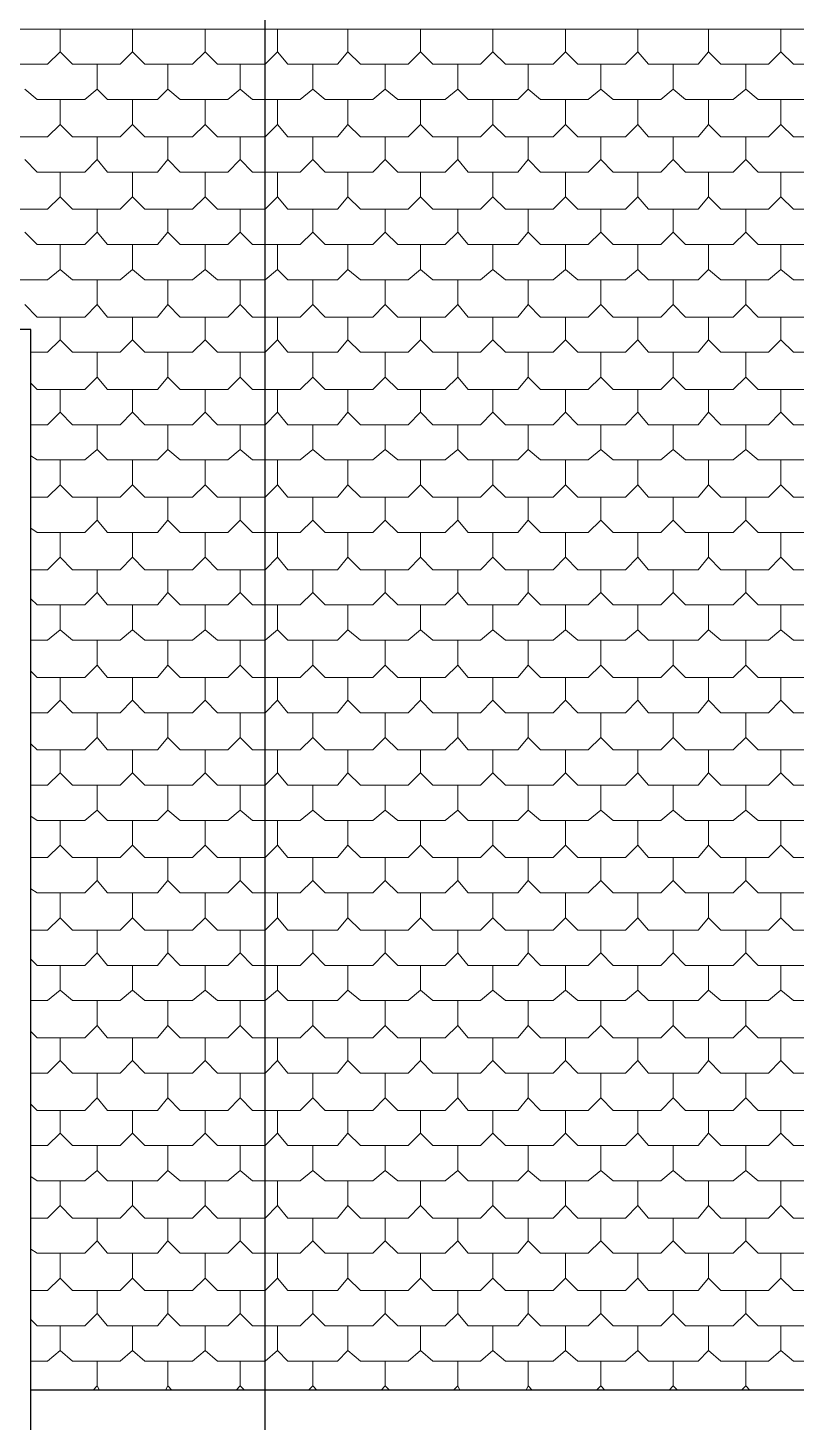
# Model space of a CAD drawing. Header units: millimetres. Extents: x -59 to 47, y 152 to 919.
# Drawn here: x -9.52 to -4.76, y 609.03 to 617.66 of the extents above; entities that cross this region are included whole.
import ezdxf

# ---------------------------------------------------------------- set-up
doc = ezdxf.new("R2010")
doc.units = ezdxf.units.MM
for name, color, linetype in [('PDF_014408$A$Stairs_Pen_No__4', 7, 'Continuous'), ('PDF_014408$BL-ROOF', 7, 'Continuous'), ('PDF_014408$WA-EXT', 7, 'Continuous')]:
    doc.layers.add(name, color=color, linetype=linetype)

msp = doc.modelspace()

# ---------------------------------------------------------------- linework, layer by layer
msp.add_line((-8.0468, 491.0439), (-8.0468, 705.0719))
at = {"layer": 'PDF_014408$A$Stairs_Pen_No__4', "lineweight": 25}
msp.add_lwpolyline([(-9.4968, 608.9694), (-9.4968, 609.2259)], dxfattribs=at)
at = {"layer": 'PDF_014408$BL-ROOF', "lineweight": 9}
msp.add_lwpolyline([(-49.6944, 617.6501), (-40.2316, 608.1873), (-32.5383, 608.1873), (-32.5383, 615.7909), (-9.4968, 615.7909), (-9.4968, 609.2259), (7.7619, 609.2259), (7.7619, 608.7771), (16.6349, 617.6501)], close=True, dxfattribs=at)
for points in [[(-9.766, 617.509), (-9.6891, 617.4321), (-9.3942, 617.4321), (-9.3172, 617.509), (-9.3172, 617.6501)], [(-9.3172, 617.509), (-9.2403, 617.4321), (-8.9454, 617.4321), (-8.8685, 617.509), (-8.8685, 617.6501)], [(-8.8685, 617.509), (-8.7915, 617.4321), (-8.4966, 617.4321), (-8.4197, 617.509), (-8.4197, 617.6501)], [(-8.4197, 617.509), (-8.3428, 617.4321), (-8.0478, 617.4321), (-7.9709, 617.509), (-7.9709, 617.6501)], [(-7.9709, 617.509), (-7.9068, 617.4321), (-7.5991, 617.4321), (-7.535, 617.509), (-7.535, 617.6501)], [(-7.535, 617.509), (-7.458, 617.4321), (-7.1631, 617.4321), (-7.0862, 617.509), (-7.0862, 617.6501)], [(-7.0862, 617.509), (-7.0092, 617.4321), (-6.7143, 617.4321), (-6.6374, 617.509), (-6.6374, 617.6501)], [(-6.6374, 617.509), (-6.5605, 617.4321), (-6.2656, 617.4321), (-6.1886, 617.509), (-6.1886, 617.6501)], [(-6.1886, 617.509), (-6.1117, 617.4321), (-5.8168, 617.4321), (-5.7398, 617.509), (-5.7398, 617.6501)], [(-5.7398, 617.509), (-5.6757, 617.4321), (-5.368, 617.4321), (-5.3039, 617.509), (-5.3039, 617.6501)], [(-5.3039, 617.509), (-5.227, 617.4321), (-4.932, 617.4321), (-4.8551, 617.509), (-4.8551, 617.6501)], [(-4.8551, 617.509), (-4.7782, 617.4321), (-4.4833, 617.4321), (-4.4063, 617.509), (-4.4063, 617.6501)], [(-9.5352, 617.2782), (-9.4583, 617.2141), (-9.1634, 617.2141), (-9.0864, 617.2782), (-9.0864, 617.4321)], [(-9.0864, 617.2782), (-9.0223, 617.2141), (-8.7146, 617.2141), (-8.6505, 617.2782), (-8.6505, 617.4321)], [(-8.6505, 617.2782), (-8.5736, 617.2141), (-8.2786, 617.2141), (-8.2017, 617.2782), (-8.2017, 617.4321)], [(-8.2017, 617.2782), (-8.1248, 617.2141), (-7.8299, 617.2141), (-7.7529, 617.2782), (-7.7529, 617.4321)], [(-7.7529, 617.2782), (-7.676, 617.2141), (-7.3811, 617.2141), (-7.3042, 617.2782), (-7.3042, 617.4321)], [(-7.3042, 617.2782), (-7.2272, 617.2141), (-6.9323, 617.2141), (-6.8554, 617.2782), (-6.8554, 617.4321)], [(-6.8554, 617.2782), (-6.7913, 617.2141), (-6.4835, 617.2141), (-6.4194, 617.2782), (-6.4194, 617.4321)], [(-6.4194, 617.2782), (-6.3425, 617.2141), (-6.0476, 617.2141), (-5.9706, 617.2782), (-5.9706, 617.4321)], [(-5.9706, 617.2782), (-5.8937, 617.2141), (-5.5988, 617.2141), (-5.5219, 617.2782), (-5.5219, 617.4321)], [(-5.5219, 617.2782), (-5.4449, 617.2141), (-5.15, 617.2141), (-5.0731, 617.2782), (-5.0731, 617.4321)], [(-5.0731, 617.2782), (-4.9962, 617.2141), (-4.7012, 617.2141), (-4.6243, 617.2782), (-4.6243, 617.4321)], [(-9.766, 617.0603), (-9.6891, 616.9833), (-9.3942, 616.9833), (-9.3172, 617.0603), (-9.3172, 617.2141)], [(-9.3172, 617.0603), (-9.2403, 616.9833), (-8.9454, 616.9833), (-8.8685, 617.0603), (-8.8685, 617.2141)], [(-8.8685, 617.0603), (-8.7915, 616.9833), (-8.4966, 616.9833), (-8.4197, 617.0603), (-8.4197, 617.2141)], [(-8.4197, 617.0603), (-8.3428, 616.9833), (-8.0478, 616.9833), (-7.9709, 617.0603), (-7.9709, 617.2141)], [(-7.9709, 617.0603), (-7.9068, 616.9833), (-7.5991, 616.9833), (-7.535, 617.0603), (-7.535, 617.2141)], [(-7.535, 617.0603), (-7.458, 616.9833), (-7.1631, 616.9833), (-7.0862, 617.0603), (-7.0862, 617.2141)], [(-7.0862, 617.0603), (-7.0092, 616.9833), (-6.7143, 616.9833), (-6.6374, 617.0603), (-6.6374, 617.2141)], [(-6.6374, 617.0603), (-6.5605, 616.9833), (-6.2656, 616.9833), (-6.1886, 617.0603), (-6.1886, 617.2141)], [(-6.1886, 617.0603), (-6.1117, 616.9833), (-5.8168, 616.9833), (-5.7398, 617.0603), (-5.7398, 617.2141)], [(-5.7398, 617.0603), (-5.6757, 616.9833), (-5.368, 616.9833), (-5.3039, 617.0603), (-5.3039, 617.2141)], [(-5.3039, 617.0603), (-5.227, 616.9833), (-4.932, 616.9833), (-4.8551, 617.0603), (-4.8551, 617.2141)], [(-4.8551, 617.0603), (-4.7782, 616.9833), (-4.4833, 616.9833), (-4.4063, 617.0603), (-4.4063, 617.2141)], [(-9.5352, 616.8423), (-9.4583, 616.7653), (-9.1634, 616.7653), (-9.0864, 616.8423), (-9.0864, 616.9833)], [(-9.0864, 616.8423), (-9.0223, 616.7653), (-8.7146, 616.7653), (-8.6505, 616.8423), (-8.6505, 616.9833)], [(-8.6505, 616.8423), (-8.5736, 616.7653), (-8.2786, 616.7653), (-8.2017, 616.8423), (-8.2017, 616.9833)], [(-8.2017, 616.8423), (-8.1248, 616.7653), (-7.8299, 616.7653), (-7.7529, 616.8423), (-7.7529, 616.9833)], [(-7.7529, 616.8423), (-7.676, 616.7653), (-7.3811, 616.7653), (-7.3042, 616.8423), (-7.3042, 616.9833)], [(-7.3042, 616.8423), (-7.2272, 616.7653), (-6.9323, 616.7653), (-6.8554, 616.8423), (-6.8554, 616.9833)], [(-6.8554, 616.8423), (-6.7913, 616.7653), (-6.4835, 616.7653), (-6.4194, 616.8423), (-6.4194, 616.9833)], [(-6.4194, 616.8423), (-6.3425, 616.7653), (-6.0476, 616.7653), (-5.9706, 616.8423), (-5.9706, 616.9833)], [(-5.9706, 616.8423), (-5.8937, 616.7653), (-5.5988, 616.7653), (-5.5219, 616.8423), (-5.5219, 616.9833)], [(-5.5219, 616.8423), (-5.4449, 616.7653), (-5.15, 616.7653), (-5.0731, 616.8423), (-5.0731, 616.9833)], [(-5.0731, 616.8423), (-4.9962, 616.7653), (-4.7012, 616.7653), (-4.6243, 616.8423), (-4.6243, 616.9833)], [(-9.766, 616.6115), (-9.6891, 616.5345), (-9.3942, 616.5345), (-9.3172, 616.6115), (-9.3172, 616.7653)], [(-9.3172, 616.6115), (-9.2403, 616.5345), (-8.9454, 616.5345), (-8.8685, 616.6115), (-8.8685, 616.7653)], [(-8.8685, 616.6115), (-8.7915, 616.5345), (-8.4966, 616.5345), (-8.4197, 616.6115), (-8.4197, 616.7653)], [(-8.4197, 616.6115), (-8.3428, 616.5345), (-8.0478, 616.5345), (-7.9709, 616.6115), (-7.9709, 616.7653)], [(-7.9709, 616.6115), (-7.9068, 616.5345), (-7.5991, 616.5345), (-7.535, 616.6115), (-7.535, 616.7653)], [(-7.535, 616.6115), (-7.458, 616.5345), (-7.1631, 616.5345), (-7.0862, 616.6115), (-7.0862, 616.7653)], [(-7.0862, 616.6115), (-7.0092, 616.5345), (-6.7143, 616.5345), (-6.6374, 616.6115), (-6.6374, 616.7653)], [(-6.6374, 616.6115), (-6.5605, 616.5345), (-6.2656, 616.5345), (-6.1886, 616.6115), (-6.1886, 616.7653)], [(-6.1886, 616.6115), (-6.1117, 616.5345), (-5.8168, 616.5345), (-5.7398, 616.6115), (-5.7398, 616.7653)], [(-5.7398, 616.6115), (-5.6757, 616.5345), (-5.368, 616.5345), (-5.3039, 616.6115), (-5.3039, 616.7653)], [(-5.3039, 616.6115), (-5.227, 616.5345), (-4.932, 616.5345), (-4.8551, 616.6115), (-4.8551, 616.7653)], [(-4.8551, 616.6115), (-4.7782, 616.5345), (-4.4833, 616.5345), (-4.4063, 616.6115), (-4.4063, 616.7653)], [(-9.5352, 616.3935), (-9.4583, 616.3166), (-9.1634, 616.3166), (-9.0864, 616.3935), (-9.0864, 616.5345)], [(-9.0864, 616.3935), (-9.0223, 616.3166), (-8.7146, 616.3166), (-8.6505, 616.3935), (-8.6505, 616.5345)], [(-8.6505, 616.3935), (-8.5736, 616.3166), (-8.2786, 616.3166), (-8.2017, 616.3935), (-8.2017, 616.5345)], [(-8.2017, 616.3935), (-8.1248, 616.3166), (-7.8299, 616.3166), (-7.7529, 616.3935), (-7.7529, 616.5345)], [(-7.7529, 616.3935), (-7.676, 616.3166), (-7.3811, 616.3166), (-7.3042, 616.3935), (-7.3042, 616.5345)], [(-7.3042, 616.3935), (-7.2272, 616.3166), (-6.9323, 616.3166), (-6.8554, 616.3935), (-6.8554, 616.5345)], [(-6.8554, 616.3935), (-6.7913, 616.3166), (-6.4835, 616.3166), (-6.4194, 616.3935), (-6.4194, 616.5345)], [(-6.4194, 616.3935), (-6.3425, 616.3166), (-6.0476, 616.3166), (-5.9706, 616.3935), (-5.9706, 616.5345)], [(-5.9706, 616.3935), (-5.8937, 616.3166), (-5.5988, 616.3166), (-5.5219, 616.3935), (-5.5219, 616.5345)], [(-5.5219, 616.3935), (-5.4449, 616.3166), (-5.15, 616.3166), (-5.0731, 616.3935), (-5.0731, 616.5345)], [(-5.0731, 616.3935), (-4.9962, 616.3166), (-4.7012, 616.3166), (-4.6243, 616.3935), (-4.6243, 616.5345)], [(-9.766, 616.1627), (-9.6891, 616.0986), (-9.3942, 616.0986), (-9.3172, 616.1627), (-9.3172, 616.3166)], [(-9.3172, 616.1627), (-9.2403, 616.0986), (-8.9454, 616.0986), (-8.8685, 616.1627), (-8.8685, 616.3166)], [(-8.8685, 616.1627), (-8.7915, 616.0986), (-8.4966, 616.0986), (-8.4197, 616.1627), (-8.4197, 616.3166)], [(-8.4197, 616.1627), (-8.3428, 616.0986), (-8.0478, 616.0986), (-7.9709, 616.1627), (-7.9709, 616.3166)], [(-7.9709, 616.1627), (-7.9068, 616.0986), (-7.5991, 616.0986), (-7.535, 616.1627), (-7.535, 616.3166)], [(-7.535, 616.1627), (-7.458, 616.0986), (-7.1631, 616.0986), (-7.0862, 616.1627), (-7.0862, 616.3166)], [(-7.0862, 616.1627), (-7.0092, 616.0986), (-6.7143, 616.0986), (-6.6374, 616.1627), (-6.6374, 616.3166)], [(-6.6374, 616.1627), (-6.5605, 616.0986), (-6.2656, 616.0986), (-6.1886, 616.1627), (-6.1886, 616.3166)], [(-6.1886, 616.1627), (-6.1117, 616.0986), (-5.8168, 616.0986), (-5.7398, 616.1627), (-5.7398, 616.3166)], [(-5.7398, 616.1627), (-5.6757, 616.0986), (-5.368, 616.0986), (-5.3039, 616.1627), (-5.3039, 616.3166)], [(-5.3039, 616.1627), (-5.227, 616.0986), (-4.932, 616.0986), (-4.8551, 616.1627), (-4.8551, 616.3166)], [(-4.8551, 616.1627), (-4.7782, 616.0986), (-4.4833, 616.0986), (-4.4063, 616.1627), (-4.4063, 616.3166)], [(-9.5352, 615.9447), (-9.4583, 615.8678), (-9.1634, 615.8678), (-9.0864, 615.9447), (-9.0864, 616.0986)], [(-9.0864, 615.9447), (-9.0223, 615.8678), (-8.7146, 615.8678), (-8.6505, 615.9447), (-8.6505, 616.0986)], [(-8.6505, 615.9447), (-8.5736, 615.8678), (-8.2786, 615.8678), (-8.2017, 615.9447), (-8.2017, 616.0986)], [(-8.2017, 615.9447), (-8.1248, 615.8678), (-7.8299, 615.8678), (-7.7529, 615.9447), (-7.7529, 616.0986)], [(-7.7529, 615.9447), (-7.676, 615.8678), (-7.3811, 615.8678), (-7.3042, 615.9447), (-7.3042, 616.0986)], [(-7.3042, 615.9447), (-7.2272, 615.8678), (-6.9323, 615.8678), (-6.8554, 615.9447), (-6.8554, 616.0986)], [(-6.8554, 615.9447), (-6.7913, 615.8678), (-6.4835, 615.8678), (-6.4194, 615.9447), (-6.4194, 616.0986)], [(-6.4194, 615.9447), (-6.3425, 615.8678), (-6.0476, 615.8678), (-5.9706, 615.9447), (-5.9706, 616.0986)], [(-5.9706, 615.9447), (-5.8937, 615.8678), (-5.5988, 615.8678), (-5.5219, 615.9447), (-5.5219, 616.0986)], [(-5.5219, 615.9447), (-5.4449, 615.8678), (-5.15, 615.8678), (-5.0731, 615.9447), (-5.0731, 616.0986)], [(-5.0731, 615.9447), (-4.9962, 615.8678), (-4.7012, 615.8678), (-4.6243, 615.9447), (-4.6243, 616.0986)], [(-9.4968, 615.6498), (-9.3942, 615.6498), (-9.3172, 615.7267), (-9.3172, 615.8678)], [(-9.3172, 615.7267), (-9.2403, 615.6498), (-8.9454, 615.6498), (-8.8685, 615.7267), (-8.8685, 615.8678)], [(-8.8685, 615.7267), (-8.7915, 615.6498), (-8.4966, 615.6498), (-8.4197, 615.7267), (-8.4197, 615.8678)], [(-8.4197, 615.7267), (-8.3428, 615.6498), (-8.0478, 615.6498), (-7.9709, 615.7267), (-7.9709, 615.8678)], [(-7.9709, 615.7267), (-7.9068, 615.6498), (-7.5991, 615.6498), (-7.535, 615.7267), (-7.535, 615.8678)], [(-7.535, 615.7267), (-7.458, 615.6498), (-7.1631, 615.6498), (-7.0862, 615.7267), (-7.0862, 615.8678)], [(-7.0862, 615.7267), (-7.0092, 615.6498), (-6.7143, 615.6498), (-6.6374, 615.7267), (-6.6374, 615.8678)], [(-6.6374, 615.7267), (-6.5605, 615.6498), (-6.2656, 615.6498), (-6.1886, 615.7267), (-6.1886, 615.8678)], [(-6.1886, 615.7267), (-6.1117, 615.6498), (-5.8168, 615.6498), (-5.7398, 615.7267), (-5.7398, 615.8678)], [(-5.7398, 615.7267), (-5.6757, 615.6498), (-5.368, 615.6498), (-5.3039, 615.7267), (-5.3039, 615.8678)], [(-5.3039, 615.7267), (-5.227, 615.6498), (-4.932, 615.6498), (-4.8551, 615.7267), (-4.8551, 615.8678)], [(-4.8551, 615.7267), (-4.7782, 615.6498), (-4.4833, 615.6498), (-4.4063, 615.7267), (-4.4063, 615.8678)], [(-9.4968, 615.4575), (-9.4583, 615.419), (-9.1634, 615.419), (-9.0864, 615.4959), (-9.0864, 615.6498)], [(-9.0864, 615.4959), (-9.0223, 615.419), (-8.7146, 615.419), (-8.6505, 615.4959), (-8.6505, 615.6498)], [(-8.6505, 615.4959), (-8.5736, 615.419), (-8.2786, 615.419), (-8.2017, 615.4959), (-8.2017, 615.6498)], [(-8.2017, 615.4959), (-8.1248, 615.419), (-7.8299, 615.419), (-7.7529, 615.4959), (-7.7529, 615.6498)], [(-7.7529, 615.4959), (-7.676, 615.419), (-7.3811, 615.419), (-7.3042, 615.4959), (-7.3042, 615.6498)], [(-7.3042, 615.4959), (-7.2272, 615.419), (-6.9323, 615.419), (-6.8554, 615.4959), (-6.8554, 615.6498)], [(-6.8554, 615.4959), (-6.7913, 615.419), (-6.4835, 615.419), (-6.4194, 615.4959), (-6.4194, 615.6498)], [(-6.4194, 615.4959), (-6.3425, 615.419), (-6.0476, 615.419), (-5.9706, 615.4959), (-5.9706, 615.6498)], [(-5.9706, 615.4959), (-5.8937, 615.419), (-5.5988, 615.419), (-5.5219, 615.4959), (-5.5219, 615.6498)], [(-5.5219, 615.4959), (-5.4449, 615.419), (-5.15, 615.419), (-5.0731, 615.4959), (-5.0731, 615.6498)], [(-5.0731, 615.4959), (-4.9962, 615.419), (-4.7012, 615.419), (-4.6243, 615.4959), (-4.6243, 615.6498)], [(-9.4968, 615.201), (-9.3942, 615.201), (-9.3172, 615.278), (-9.3172, 615.419)], [(-9.3172, 615.278), (-9.2403, 615.201), (-8.9454, 615.201), (-8.8685, 615.278), (-8.8685, 615.419)], [(-8.8685, 615.278), (-8.7915, 615.201), (-8.4966, 615.201), (-8.4197, 615.278), (-8.4197, 615.419)], [(-8.4197, 615.278), (-8.3428, 615.201), (-8.0478, 615.201), (-7.9709, 615.278), (-7.9709, 615.419)], [(-7.9709, 615.278), (-7.9068, 615.201), (-7.5991, 615.201), (-7.535, 615.278), (-7.535, 615.419)], [(-7.535, 615.278), (-7.458, 615.201), (-7.1631, 615.201), (-7.0862, 615.278), (-7.0862, 615.419)], [(-7.0862, 615.278), (-7.0092, 615.201), (-6.7143, 615.201), (-6.6374, 615.278), (-6.6374, 615.419)], [(-6.6374, 615.278), (-6.5605, 615.201), (-6.2656, 615.201), (-6.1886, 615.278), (-6.1886, 615.419)], [(-6.1886, 615.278), (-6.1117, 615.201), (-5.8168, 615.201), (-5.7398, 615.278), (-5.7398, 615.419)], [(-5.7398, 615.278), (-5.6757, 615.201), (-5.368, 615.201), (-5.3039, 615.278), (-5.3039, 615.419)], [(-5.3039, 615.278), (-5.227, 615.201), (-4.932, 615.201), (-4.8551, 615.278), (-4.8551, 615.419)], [(-4.8551, 615.278), (-4.7782, 615.201), (-4.4833, 615.201), (-4.4063, 615.278), (-4.4063, 615.419)], [(-9.4968, 615.0087), (-9.4583, 614.9831), (-9.1634, 614.9831), (-9.0864, 615.0472), (-9.0864, 615.201)], [(-9.0864, 615.0472), (-9.0223, 614.9831), (-8.7146, 614.9831), (-8.6505, 615.0472), (-8.6505, 615.201)], [(-8.6505, 615.0472), (-8.5736, 614.9831), (-8.2786, 614.9831), (-8.2017, 615.0472), (-8.2017, 615.201)], [(-8.2017, 615.0472), (-8.1248, 614.9831), (-7.8299, 614.9831), (-7.7529, 615.0472), (-7.7529, 615.201)], [(-7.7529, 615.0472), (-7.676, 614.9831), (-7.3811, 614.9831), (-7.3042, 615.0472), (-7.3042, 615.201)], [(-7.3042, 615.0472), (-7.2272, 614.9831), (-6.9323, 614.9831), (-6.8554, 615.0472), (-6.8554, 615.201)], [(-6.8554, 615.0472), (-6.7913, 614.9831), (-6.4835, 614.9831), (-6.4194, 615.0472), (-6.4194, 615.201)], [(-6.4194, 615.0472), (-6.3425, 614.9831), (-6.0476, 614.9831), (-5.9706, 615.0472), (-5.9706, 615.201)], [(-5.9706, 615.0472), (-5.8937, 614.9831), (-5.5988, 614.9831), (-5.5219, 615.0472), (-5.5219, 615.201)], [(-5.5219, 615.0472), (-5.4449, 614.9831), (-5.15, 614.9831), (-5.0731, 615.0472), (-5.0731, 615.201)], [(-5.0731, 615.0472), (-4.9962, 614.9831), (-4.7012, 614.9831), (-4.6243, 615.0472), (-4.6243, 615.201)], [(-9.4968, 614.7523), (-9.3942, 614.7523), (-9.3172, 614.8292), (-9.3172, 614.9831)], [(-9.3172, 614.8292), (-9.2403, 614.7523), (-8.9454, 614.7523), (-8.8685, 614.8292), (-8.8685, 614.9831)], [(-8.8685, 614.8292), (-8.7915, 614.7523), (-8.4966, 614.7523), (-8.4197, 614.8292), (-8.4197, 614.9831)], [(-8.4197, 614.8292), (-8.3428, 614.7523), (-8.0478, 614.7523), (-7.9709, 614.8292), (-7.9709, 614.9831)], [(-7.9709, 614.8292), (-7.9068, 614.7523), (-7.5991, 614.7523), (-7.535, 614.8292), (-7.535, 614.9831)], [(-7.535, 614.8292), (-7.458, 614.7523), (-7.1631, 614.7523), (-7.0862, 614.8292), (-7.0862, 614.9831)], [(-7.0862, 614.8292), (-7.0092, 614.7523), (-6.7143, 614.7523), (-6.6374, 614.8292), (-6.6374, 614.9831)], [(-6.6374, 614.8292), (-6.5605, 614.7523), (-6.2656, 614.7523), (-6.1886, 614.8292), (-6.1886, 614.9831)], [(-6.1886, 614.8292), (-6.1117, 614.7523), (-5.8168, 614.7523), (-5.7398, 614.8292), (-5.7398, 614.9831)], [(-5.7398, 614.8292), (-5.6757, 614.7523), (-5.368, 614.7523), (-5.3039, 614.8292), (-5.3039, 614.9831)], [(-5.3039, 614.8292), (-5.227, 614.7523), (-4.932, 614.7523), (-4.8551, 614.8292), (-4.8551, 614.9831)], [(-4.8551, 614.8292), (-4.7782, 614.7523), (-4.4833, 614.7523), (-4.4063, 614.8292), (-4.4063, 614.9831)], [(-9.4968, 614.5599), (-9.4583, 614.5343), (-9.1634, 614.5343), (-9.0864, 614.6112), (-9.0864, 614.7523)], [(-9.0864, 614.6112), (-9.0223, 614.5343), (-8.7146, 614.5343), (-8.6505, 614.6112), (-8.6505, 614.7523)], [(-8.6505, 614.6112), (-8.5736, 614.5343), (-8.2786, 614.5343), (-8.2017, 614.6112), (-8.2017, 614.7523)], [(-8.2017, 614.6112), (-8.1248, 614.5343), (-7.8299, 614.5343), (-7.7529, 614.6112), (-7.7529, 614.7523)], [(-7.7529, 614.6112), (-7.676, 614.5343), (-7.3811, 614.5343), (-7.3042, 614.6112), (-7.3042, 614.7523)], [(-7.3042, 614.6112), (-7.2272, 614.5343), (-6.9323, 614.5343), (-6.8554, 614.6112), (-6.8554, 614.7523)], [(-6.8554, 614.6112), (-6.7913, 614.5343), (-6.4835, 614.5343), (-6.4194, 614.6112), (-6.4194, 614.7523)], [(-6.4194, 614.6112), (-6.3425, 614.5343), (-6.0476, 614.5343), (-5.9706, 614.6112), (-5.9706, 614.7523)], [(-5.9706, 614.6112), (-5.8937, 614.5343), (-5.5988, 614.5343), (-5.5219, 614.6112), (-5.5219, 614.7523)], [(-5.5219, 614.6112), (-5.4449, 614.5343), (-5.15, 614.5343), (-5.0731, 614.6112), (-5.0731, 614.7523)], [(-5.0731, 614.6112), (-4.9962, 614.5343), (-4.7012, 614.5343), (-4.6243, 614.6112), (-4.6243, 614.7523)], [(-9.4968, 614.3035), (-9.3942, 614.3035), (-9.3172, 614.3804), (-9.3172, 614.5343)], [(-9.3172, 614.3804), (-9.2403, 614.3035), (-8.9454, 614.3035), (-8.8685, 614.3804), (-8.8685, 614.5343)], [(-8.8685, 614.3804), (-8.7915, 614.3035), (-8.4966, 614.3035), (-8.4197, 614.3804), (-8.4197, 614.5343)], [(-8.4197, 614.3804), (-8.3428, 614.3035), (-8.0478, 614.3035), (-7.9709, 614.3804), (-7.9709, 614.5343)], [(-7.9709, 614.3804), (-7.9068, 614.3035), (-7.5991, 614.3035), (-7.535, 614.3804), (-7.535, 614.5343)], [(-7.535, 614.3804), (-7.458, 614.3035), (-7.1631, 614.3035), (-7.0862, 614.3804), (-7.0862, 614.5343)], [(-7.0862, 614.3804), (-7.0092, 614.3035), (-6.7143, 614.3035), (-6.6374, 614.3804), (-6.6374, 614.5343)], [(-6.6374, 614.3804), (-6.5605, 614.3035), (-6.2656, 614.3035), (-6.1886, 614.3804), (-6.1886, 614.5343)], [(-6.1886, 614.3804), (-6.1117, 614.3035), (-5.8168, 614.3035), (-5.7398, 614.3804), (-5.7398, 614.5343)], [(-5.7398, 614.3804), (-5.6757, 614.3035), (-5.368, 614.3035), (-5.3039, 614.3804), (-5.3039, 614.5343)], [(-5.3039, 614.3804), (-5.227, 614.3035), (-4.932, 614.3035), (-4.8551, 614.3804), (-4.8551, 614.5343)], [(-4.8551, 614.3804), (-4.7782, 614.3035), (-4.4833, 614.3035), (-4.4063, 614.3804), (-4.4063, 614.5343)], [(-9.4968, 614.124), (-9.4583, 614.0855), (-9.1634, 614.0855), (-9.0864, 614.1624), (-9.0864, 614.3035)], [(-9.0864, 614.1624), (-9.0223, 614.0855), (-8.7146, 614.0855), (-8.6505, 614.1624), (-8.6505, 614.3035)], [(-8.6505, 614.1624), (-8.5736, 614.0855), (-8.2786, 614.0855), (-8.2017, 614.1624), (-8.2017, 614.3035)], [(-8.2017, 614.1624), (-8.1248, 614.0855), (-7.8299, 614.0855), (-7.7529, 614.1624), (-7.7529, 614.3035)], [(-7.7529, 614.1624), (-7.676, 614.0855), (-7.3811, 614.0855), (-7.3042, 614.1624), (-7.3042, 614.3035)], [(-7.3042, 614.1624), (-7.2272, 614.0855), (-6.9323, 614.0855), (-6.8554, 614.1624), (-6.8554, 614.3035)], [(-6.8554, 614.1624), (-6.7913, 614.0855), (-6.4835, 614.0855), (-6.4194, 614.1624), (-6.4194, 614.3035)], [(-6.4194, 614.1624), (-6.3425, 614.0855), (-6.0476, 614.0855), (-5.9706, 614.1624), (-5.9706, 614.3035)], [(-5.9706, 614.1624), (-5.8937, 614.0855), (-5.5988, 614.0855), (-5.5219, 614.1624), (-5.5219, 614.3035)], [(-5.5219, 614.1624), (-5.4449, 614.0855), (-5.15, 614.0855), (-5.0731, 614.1624), (-5.0731, 614.3035)], [(-5.0731, 614.1624), (-4.9962, 614.0855), (-4.7012, 614.0855), (-4.6243, 614.1624), (-4.6243, 614.3035)], [(-9.4968, 613.8675), (-9.3942, 613.8675), (-9.3172, 613.9316), (-9.3172, 614.0855)], [(-9.3172, 613.9316), (-9.2403, 613.8675), (-8.9454, 613.8675), (-8.8685, 613.9316), (-8.8685, 614.0855)], [(-8.8685, 613.9316), (-8.7915, 613.8675), (-8.4966, 613.8675), (-8.4197, 613.9316), (-8.4197, 614.0855)], [(-8.4197, 613.9316), (-8.3428, 613.8675), (-8.0478, 613.8675), (-7.9709, 613.9316), (-7.9709, 614.0855)], [(-7.9709, 613.9316), (-7.9068, 613.8675), (-7.5991, 613.8675), (-7.535, 613.9316), (-7.535, 614.0855)], [(-7.535, 613.9316), (-7.458, 613.8675), (-7.1631, 613.8675), (-7.0862, 613.9316), (-7.0862, 614.0855)], [(-7.0862, 613.9316), (-7.0092, 613.8675), (-6.7143, 613.8675), (-6.6374, 613.9316), (-6.6374, 614.0855)], [(-6.6374, 613.9316), (-6.5605, 613.8675), (-6.2656, 613.8675), (-6.1886, 613.9316), (-6.1886, 614.0855)], [(-6.1886, 613.9316), (-6.1117, 613.8675), (-5.8168, 613.8675), (-5.7398, 613.9316), (-5.7398, 614.0855)], [(-5.7398, 613.9316), (-5.6757, 613.8675), (-5.368, 613.8675), (-5.3039, 613.9316), (-5.3039, 614.0855)], [(-5.3039, 613.9316), (-5.227, 613.8675), (-4.932, 613.8675), (-4.8551, 613.9316), (-4.8551, 614.0855)], [(-4.8551, 613.9316), (-4.7782, 613.8675), (-4.4833, 613.8675), (-4.4063, 613.9316), (-4.4063, 614.0855)], [(-9.4968, 613.6752), (-9.4583, 613.6367), (-9.1634, 613.6367), (-9.0864, 613.7137), (-9.0864, 613.8675)], [(-9.0864, 613.7137), (-9.0223, 613.6367), (-8.7146, 613.6367), (-8.6505, 613.7137), (-8.6505, 613.8675)], [(-8.6505, 613.7137), (-8.5736, 613.6367), (-8.2786, 613.6367), (-8.2017, 613.7137), (-8.2017, 613.8675)], [(-8.2017, 613.7137), (-8.1248, 613.6367), (-7.8299, 613.6367), (-7.7529, 613.7137), (-7.7529, 613.8675)], [(-7.7529, 613.7137), (-7.676, 613.6367), (-7.3811, 613.6367), (-7.3042, 613.7137), (-7.3042, 613.8675)], [(-7.3042, 613.7137), (-7.2272, 613.6367), (-6.9323, 613.6367), (-6.8554, 613.7137), (-6.8554, 613.8675)], [(-6.8554, 613.7137), (-6.7913, 613.6367), (-6.4835, 613.6367), (-6.4194, 613.7137), (-6.4194, 613.8675)], [(-6.4194, 613.7137), (-6.3425, 613.6367), (-6.0476, 613.6367), (-5.9706, 613.7137), (-5.9706, 613.8675)], [(-5.9706, 613.7137), (-5.8937, 613.6367), (-5.5988, 613.6367), (-5.5219, 613.7137), (-5.5219, 613.8675)], [(-5.5219, 613.7137), (-5.4449, 613.6367), (-5.15, 613.6367), (-5.0731, 613.7137), (-5.0731, 613.8675)], [(-5.0731, 613.7137), (-4.9962, 613.6367), (-4.7012, 613.6367), (-4.6243, 613.7137), (-4.6243, 613.8675)], [(-9.4968, 613.4187), (-9.3942, 613.4187), (-9.3172, 613.4957), (-9.3172, 613.6367)], [(-9.3172, 613.4957), (-9.2403, 613.4187), (-8.9454, 613.4187), (-8.8685, 613.4957), (-8.8685, 613.6367)], [(-8.8685, 613.4957), (-8.7915, 613.4187), (-8.4966, 613.4187), (-8.4197, 613.4957), (-8.4197, 613.6367)], [(-8.4197, 613.4957), (-8.3428, 613.4187), (-8.0478, 613.4187), (-7.9709, 613.4957), (-7.9709, 613.6367)], [(-7.9709, 613.4957), (-7.9068, 613.4187), (-7.5991, 613.4187), (-7.535, 613.4957), (-7.535, 613.6367)], [(-7.535, 613.4957), (-7.458, 613.4187), (-7.1631, 613.4187), (-7.0862, 613.4957), (-7.0862, 613.6367)], [(-7.0862, 613.4957), (-7.0092, 613.4187), (-6.7143, 613.4187), (-6.6374, 613.4957), (-6.6374, 613.6367)], [(-6.6374, 613.4957), (-6.5605, 613.4187), (-6.2656, 613.4187), (-6.1886, 613.4957), (-6.1886, 613.6367)], [(-6.1886, 613.4957), (-6.1117, 613.4187), (-5.8168, 613.4187), (-5.7398, 613.4957), (-5.7398, 613.6367)], [(-5.7398, 613.4957), (-5.6757, 613.4187), (-5.368, 613.4187), (-5.3039, 613.4957), (-5.3039, 613.6367)], [(-5.3039, 613.4957), (-5.227, 613.4187), (-4.932, 613.4187), (-4.8551, 613.4957), (-4.8551, 613.6367)], [(-4.8551, 613.4957), (-4.7782, 613.4187), (-4.4833, 613.4187), (-4.4063, 613.4957), (-4.4063, 613.6367)], [(-9.4968, 613.2264), (-9.4583, 613.1879), (-9.1634, 613.1879), (-9.0864, 613.2649), (-9.0864, 613.4187)], [(-9.0864, 613.2649), (-9.0223, 613.1879), (-8.7146, 613.1879), (-8.6505, 613.2649), (-8.6505, 613.4187)], [(-8.6505, 613.2649), (-8.5736, 613.1879), (-8.2786, 613.1879), (-8.2017, 613.2649), (-8.2017, 613.4187)], [(-8.2017, 613.2649), (-8.1248, 613.1879), (-7.8299, 613.1879), (-7.7529, 613.2649), (-7.7529, 613.4187)], [(-7.7529, 613.2649), (-7.676, 613.1879), (-7.3811, 613.1879), (-7.3042, 613.2649), (-7.3042, 613.4187)], [(-7.3042, 613.2649), (-7.2272, 613.1879), (-6.9323, 613.1879), (-6.8554, 613.2649), (-6.8554, 613.4187)], [(-6.8554, 613.2649), (-6.7913, 613.1879), (-6.4835, 613.1879), (-6.4194, 613.2649), (-6.4194, 613.4187)], [(-6.4194, 613.2649), (-6.3425, 613.1879), (-6.0476, 613.1879), (-5.9706, 613.2649), (-5.9706, 613.4187)], [(-5.9706, 613.2649), (-5.8937, 613.1879), (-5.5988, 613.1879), (-5.5219, 613.2649), (-5.5219, 613.4187)], [(-5.5219, 613.2649), (-5.4449, 613.1879), (-5.15, 613.1879), (-5.0731, 613.2649), (-5.0731, 613.4187)], [(-5.0731, 613.2649), (-4.9962, 613.1879), (-4.7012, 613.1879), (-4.6243, 613.2649), (-4.6243, 613.4187)], [(-9.4968, 612.97), (-9.3942, 612.97), (-9.3172, 613.0469), (-9.3172, 613.1879)], [(-9.3172, 613.0469), (-9.2403, 612.97), (-8.9454, 612.97), (-8.8685, 613.0469), (-8.8685, 613.1879)], [(-8.8685, 613.0469), (-8.7915, 612.97), (-8.4966, 612.97), (-8.4197, 613.0469), (-8.4197, 613.1879)], [(-8.4197, 613.0469), (-8.3428, 612.97), (-8.0478, 612.97), (-7.9709, 613.0469), (-7.9709, 613.1879)], [(-7.9709, 613.0469), (-7.9068, 612.97), (-7.5991, 612.97), (-7.535, 613.0469), (-7.535, 613.1879)], [(-7.535, 613.0469), (-7.458, 612.97), (-7.1631, 612.97), (-7.0862, 613.0469), (-7.0862, 613.1879)], [(-7.0862, 613.0469), (-7.0092, 612.97), (-6.7143, 612.97), (-6.6374, 613.0469), (-6.6374, 613.1879)], [(-6.6374, 613.0469), (-6.5605, 612.97), (-6.2656, 612.97), (-6.1886, 613.0469), (-6.1886, 613.1879)], [(-6.1886, 613.0469), (-6.1117, 612.97), (-5.8168, 612.97), (-5.7398, 613.0469), (-5.7398, 613.1879)], [(-5.7398, 613.0469), (-5.6757, 612.97), (-5.368, 612.97), (-5.3039, 613.0469), (-5.3039, 613.1879)], [(-5.3039, 613.0469), (-5.227, 612.97), (-4.932, 612.97), (-4.8551, 613.0469), (-4.8551, 613.1879)], [(-4.8551, 613.0469), (-4.7782, 612.97), (-4.4833, 612.97), (-4.4063, 613.0469), (-4.4063, 613.1879)], [(-9.4968, 612.7776), (-9.4583, 612.752), (-9.1634, 612.752), (-9.0864, 612.8161), (-9.0864, 612.97)], [(-9.0864, 612.8161), (-9.0223, 612.752), (-8.7146, 612.752), (-8.6505, 612.8161), (-8.6505, 612.97)], [(-8.6505, 612.8161), (-8.5736, 612.752), (-8.2786, 612.752), (-8.2017, 612.8161), (-8.2017, 612.97)], [(-8.2017, 612.8161), (-8.1248, 612.752), (-7.8299, 612.752), (-7.7529, 612.8161), (-7.7529, 612.97)], [(-7.7529, 612.8161), (-7.676, 612.752), (-7.3811, 612.752), (-7.3042, 612.8161), (-7.3042, 612.97)], [(-7.3042, 612.8161), (-7.2272, 612.752), (-6.9323, 612.752), (-6.8554, 612.8161), (-6.8554, 612.97)], [(-6.8554, 612.8161), (-6.7913, 612.752), (-6.4835, 612.752), (-6.4194, 612.8161), (-6.4194, 612.97)], [(-6.4194, 612.8161), (-6.3425, 612.752), (-6.0476, 612.752), (-5.9706, 612.8161), (-5.9706, 612.97)], [(-5.9706, 612.8161), (-5.8937, 612.752), (-5.5988, 612.752), (-5.5219, 612.8161), (-5.5219, 612.97)], [(-5.5219, 612.8161), (-5.4449, 612.752), (-5.15, 612.752), (-5.0731, 612.8161), (-5.0731, 612.97)], [(-5.0731, 612.8161), (-4.9962, 612.752), (-4.7012, 612.752), (-4.6243, 612.8161), (-4.6243, 612.97)], [(-9.4968, 612.5212), (-9.3942, 612.5212), (-9.3172, 612.5981), (-9.3172, 612.752)], [(-9.3172, 612.5981), (-9.2403, 612.5212), (-8.9454, 612.5212), (-8.8685, 612.5981), (-8.8685, 612.752)], [(-8.8685, 612.5981), (-8.7915, 612.5212), (-8.4966, 612.5212), (-8.4197, 612.5981), (-8.4197, 612.752)], [(-8.4197, 612.5981), (-8.3428, 612.5212), (-8.0478, 612.5212), (-7.9709, 612.5981), (-7.9709, 612.752)], [(-7.9709, 612.5981), (-7.9068, 612.5212), (-7.5991, 612.5212), (-7.535, 612.5981), (-7.535, 612.752)], [(-7.535, 612.5981), (-7.458, 612.5212), (-7.1631, 612.5212), (-7.0862, 612.5981), (-7.0862, 612.752)], [(-7.0862, 612.5981), (-7.0092, 612.5212), (-6.7143, 612.5212), (-6.6374, 612.5981), (-6.6374, 612.752)], [(-6.6374, 612.5981), (-6.5605, 612.5212), (-6.2656, 612.5212), (-6.1886, 612.5981), (-6.1886, 612.752)], [(-6.1886, 612.5981), (-6.1117, 612.5212), (-5.8168, 612.5212), (-5.7398, 612.5981), (-5.7398, 612.752)], [(-5.7398, 612.5981), (-5.6757, 612.5212), (-5.368, 612.5212), (-5.3039, 612.5981), (-5.3039, 612.752)], [(-5.3039, 612.5981), (-5.227, 612.5212), (-4.932, 612.5212), (-4.8551, 612.5981), (-4.8551, 612.752)], [(-4.8551, 612.5981), (-4.7782, 612.5212), (-4.4833, 612.5212), (-4.4063, 612.5981), (-4.4063, 612.752)], [(-9.4968, 612.3289), (-9.4583, 612.3032), (-9.1634, 612.3032), (-9.0864, 612.3801), (-9.0864, 612.5212)], [(-9.0864, 612.3801), (-9.0223, 612.3032), (-8.7146, 612.3032), (-8.6505, 612.3801), (-8.6505, 612.5212)], [(-8.6505, 612.3801), (-8.5736, 612.3032), (-8.2786, 612.3032), (-8.2017, 612.3801), (-8.2017, 612.5212)], [(-8.2017, 612.3801), (-8.1248, 612.3032), (-7.8299, 612.3032), (-7.7529, 612.3801), (-7.7529, 612.5212)], [(-7.7529, 612.3801), (-7.676, 612.3032), (-7.3811, 612.3032), (-7.3042, 612.3801), (-7.3042, 612.5212)], [(-7.3042, 612.3801), (-7.2272, 612.3032), (-6.9323, 612.3032), (-6.8554, 612.3801), (-6.8554, 612.5212)], [(-6.8554, 612.3801), (-6.7913, 612.3032), (-6.4835, 612.3032), (-6.4194, 612.3801), (-6.4194, 612.5212)], [(-6.4194, 612.3801), (-6.3425, 612.3032), (-6.0476, 612.3032), (-5.9706, 612.3801), (-5.9706, 612.5212)], [(-5.9706, 612.3801), (-5.8937, 612.3032), (-5.5988, 612.3032), (-5.5219, 612.3801), (-5.5219, 612.5212)], [(-5.5219, 612.3801), (-5.4449, 612.3032), (-5.15, 612.3032), (-5.0731, 612.3801), (-5.0731, 612.5212)], [(-5.0731, 612.3801), (-4.9962, 612.3032), (-4.7012, 612.3032), (-4.6243, 612.3801), (-4.6243, 612.5212)], [(-9.4968, 612.0724), (-9.3942, 612.0724), (-9.3172, 612.1494), (-9.3172, 612.3032)], [(-9.3172, 612.1494), (-9.2403, 612.0724), (-8.9454, 612.0724), (-8.8685, 612.1494), (-8.8685, 612.3032)], [(-8.8685, 612.1494), (-8.7915, 612.0724), (-8.4966, 612.0724), (-8.4197, 612.1494), (-8.4197, 612.3032)], [(-8.4197, 612.1494), (-8.3428, 612.0724), (-8.0478, 612.0724), (-7.9709, 612.1494), (-7.9709, 612.3032)], [(-7.9709, 612.1494), (-7.9068, 612.0724), (-7.5991, 612.0724), (-7.535, 612.1494), (-7.535, 612.3032)], [(-7.535, 612.1494), (-7.458, 612.0724), (-7.1631, 612.0724), (-7.0862, 612.1494), (-7.0862, 612.3032)], [(-7.0862, 612.1494), (-7.0092, 612.0724), (-6.7143, 612.0724), (-6.6374, 612.1494), (-6.6374, 612.3032)], [(-6.6374, 612.1494), (-6.5605, 612.0724), (-6.2656, 612.0724), (-6.1886, 612.1494), (-6.1886, 612.3032)], [(-6.1886, 612.1494), (-6.1117, 612.0724), (-5.8168, 612.0724), (-5.7398, 612.1494), (-5.7398, 612.3032)], [(-5.7398, 612.1494), (-5.6757, 612.0724), (-5.368, 612.0724), (-5.3039, 612.1494), (-5.3039, 612.3032)], [(-5.3039, 612.1494), (-5.227, 612.0724), (-4.932, 612.0724), (-4.8551, 612.1494), (-4.8551, 612.3032)], [(-4.8551, 612.1494), (-4.7782, 612.0724), (-4.4833, 612.0724), (-4.4063, 612.1494), (-4.4063, 612.3032)], [(-9.4968, 611.8929), (-9.4583, 611.8544), (-9.1634, 611.8544), (-9.0864, 611.9314), (-9.0864, 612.0724)], [(-9.0864, 611.9314), (-9.0223, 611.8544), (-8.7146, 611.8544), (-8.6505, 611.9314), (-8.6505, 612.0724)], [(-8.6505, 611.9314), (-8.5736, 611.8544), (-8.2786, 611.8544), (-8.2017, 611.9314), (-8.2017, 612.0724)], [(-8.2017, 611.9314), (-8.1248, 611.8544), (-7.8299, 611.8544), (-7.7529, 611.9314), (-7.7529, 612.0724)], [(-7.7529, 611.9314), (-7.676, 611.8544), (-7.3811, 611.8544), (-7.3042, 611.9314), (-7.3042, 612.0724)], [(-7.3042, 611.9314), (-7.2272, 611.8544), (-6.9323, 611.8544), (-6.8554, 611.9314), (-6.8554, 612.0724)], [(-6.8554, 611.9314), (-6.7913, 611.8544), (-6.4835, 611.8544), (-6.4194, 611.9314), (-6.4194, 612.0724)], [(-6.4194, 611.9314), (-6.3425, 611.8544), (-6.0476, 611.8544), (-5.9706, 611.9314), (-5.9706, 612.0724)], [(-5.9706, 611.9314), (-5.8937, 611.8544), (-5.5988, 611.8544), (-5.5219, 611.9314), (-5.5219, 612.0724)], [(-5.5219, 611.9314), (-5.4449, 611.8544), (-5.15, 611.8544), (-5.0731, 611.9314), (-5.0731, 612.0724)], [(-5.0731, 611.9314), (-4.9962, 611.8544), (-4.7012, 611.8544), (-4.6243, 611.9314), (-4.6243, 612.0724)], [(-9.4968, 611.6365), (-9.3942, 611.6365), (-9.3172, 611.7006), (-9.3172, 611.8544)], [(-9.3172, 611.7006), (-9.2403, 611.6365), (-8.9454, 611.6365), (-8.8685, 611.7006), (-8.8685, 611.8544)], [(-8.8685, 611.7006), (-8.7915, 611.6365), (-8.4966, 611.6365), (-8.4197, 611.7006), (-8.4197, 611.8544)], [(-8.4197, 611.7006), (-8.3428, 611.6365), (-8.0478, 611.6365), (-7.9709, 611.7006), (-7.9709, 611.8544)], [(-7.9709, 611.7006), (-7.9068, 611.6365), (-7.5991, 611.6365), (-7.535, 611.7006), (-7.535, 611.8544)], [(-7.535, 611.7006), (-7.458, 611.6365), (-7.1631, 611.6365), (-7.0862, 611.7006), (-7.0862, 611.8544)], [(-7.0862, 611.7006), (-7.0092, 611.6365), (-6.7143, 611.6365), (-6.6374, 611.7006), (-6.6374, 611.8544)], [(-6.6374, 611.7006), (-6.5605, 611.6365), (-6.2656, 611.6365), (-6.1886, 611.7006), (-6.1886, 611.8544)], [(-6.1886, 611.7006), (-6.1117, 611.6365), (-5.8168, 611.6365), (-5.7398, 611.7006), (-5.7398, 611.8544)], [(-5.7398, 611.7006), (-5.6757, 611.6365), (-5.368, 611.6365), (-5.3039, 611.7006), (-5.3039, 611.8544)], [(-5.3039, 611.7006), (-5.227, 611.6365), (-4.932, 611.6365), (-4.8551, 611.7006), (-4.8551, 611.8544)], [(-4.8551, 611.7006), (-4.7782, 611.6365), (-4.4833, 611.6365), (-4.4063, 611.7006), (-4.4063, 611.8544)], [(-9.4968, 611.4441), (-9.4583, 611.4057), (-9.1634, 611.4057), (-9.0864, 611.4826), (-9.0864, 611.6365)], [(-9.0864, 611.4826), (-9.0223, 611.4057), (-8.7146, 611.4057), (-8.6505, 611.4826), (-8.6505, 611.6365)], [(-8.6505, 611.4826), (-8.5736, 611.4057), (-8.2786, 611.4057), (-8.2017, 611.4826), (-8.2017, 611.6365)], [(-8.2017, 611.4826), (-8.1248, 611.4057), (-7.8299, 611.4057), (-7.7529, 611.4826), (-7.7529, 611.6365)], [(-7.7529, 611.4826), (-7.676, 611.4057), (-7.3811, 611.4057), (-7.3042, 611.4826), (-7.3042, 611.6365)], [(-7.3042, 611.4826), (-7.2272, 611.4057), (-6.9323, 611.4057), (-6.8554, 611.4826), (-6.8554, 611.6365)], [(-6.8554, 611.4826), (-6.7913, 611.4057), (-6.4835, 611.4057), (-6.4194, 611.4826), (-6.4194, 611.6365)], [(-6.4194, 611.4826), (-6.3425, 611.4057), (-6.0476, 611.4057), (-5.9706, 611.4826), (-5.9706, 611.6365)], [(-5.9706, 611.4826), (-5.8937, 611.4057), (-5.5988, 611.4057), (-5.5219, 611.4826), (-5.5219, 611.6365)], [(-5.5219, 611.4826), (-5.4449, 611.4057), (-5.15, 611.4057), (-5.0731, 611.4826), (-5.0731, 611.6365)], [(-5.0731, 611.4826), (-4.9962, 611.4057), (-4.7012, 611.4057), (-4.6243, 611.4826), (-4.6243, 611.6365)], [(-9.4968, 611.1877), (-9.3942, 611.1877), (-9.3172, 611.2646), (-9.3172, 611.4057)], [(-9.3172, 611.2646), (-9.2403, 611.1877), (-8.9454, 611.1877), (-8.8685, 611.2646), (-8.8685, 611.4057)], [(-8.8685, 611.2646), (-8.7915, 611.1877), (-8.4966, 611.1877), (-8.4197, 611.2646), (-8.4197, 611.4057)], [(-8.4197, 611.2646), (-8.3428, 611.1877), (-8.0478, 611.1877), (-7.9709, 611.2646), (-7.9709, 611.4057)], [(-7.9709, 611.2646), (-7.9068, 611.1877), (-7.5991, 611.1877), (-7.535, 611.2646), (-7.535, 611.4057)], [(-7.535, 611.2646), (-7.458, 611.1877), (-7.1631, 611.1877), (-7.0862, 611.2646), (-7.0862, 611.4057)], [(-7.0862, 611.2646), (-7.0092, 611.1877), (-6.7143, 611.1877), (-6.6374, 611.2646), (-6.6374, 611.4057)], [(-6.6374, 611.2646), (-6.5605, 611.1877), (-6.2656, 611.1877), (-6.1886, 611.2646), (-6.1886, 611.4057)], [(-6.1886, 611.2646), (-6.1117, 611.1877), (-5.8168, 611.1877), (-5.7398, 611.2646), (-5.7398, 611.4057)], [(-5.7398, 611.2646), (-5.6757, 611.1877), (-5.368, 611.1877), (-5.3039, 611.2646), (-5.3039, 611.4057)], [(-5.3039, 611.2646), (-5.227, 611.1877), (-4.932, 611.1877), (-4.8551, 611.2646), (-4.8551, 611.4057)], [(-4.8551, 611.2646), (-4.7782, 611.1877), (-4.4833, 611.1877), (-4.4063, 611.2646), (-4.4063, 611.4057)], [(-9.4968, 610.9954), (-9.4583, 610.9569), (-9.1634, 610.9569), (-9.0864, 611.0338), (-9.0864, 611.1877)], [(-9.0864, 611.0338), (-9.0223, 610.9569), (-8.7146, 610.9569), (-8.6505, 611.0338), (-8.6505, 611.1877)], [(-8.6505, 611.0338), (-8.5736, 610.9569), (-8.2786, 610.9569), (-8.2017, 611.0338), (-8.2017, 611.1877)], [(-8.2017, 611.0338), (-8.1248, 610.9569), (-7.8299, 610.9569), (-7.7529, 611.0338), (-7.7529, 611.1877)], [(-7.7529, 611.0338), (-7.676, 610.9569), (-7.3811, 610.9569), (-7.3042, 611.0338), (-7.3042, 611.1877)], [(-7.3042, 611.0338), (-7.2272, 610.9569), (-6.9323, 610.9569), (-6.8554, 611.0338), (-6.8554, 611.1877)], [(-6.8554, 611.0338), (-6.7913, 610.9569), (-6.4835, 610.9569), (-6.4194, 611.0338), (-6.4194, 611.1877)], [(-6.4194, 611.0338), (-6.3425, 610.9569), (-6.0476, 610.9569), (-5.9706, 611.0338), (-5.9706, 611.1877)], [(-5.9706, 611.0338), (-5.8937, 610.9569), (-5.5988, 610.9569), (-5.5219, 611.0338), (-5.5219, 611.1877)], [(-5.5219, 611.0338), (-5.4449, 610.9569), (-5.15, 610.9569), (-5.0731, 611.0338), (-5.0731, 611.1877)], [(-5.0731, 611.0338), (-4.9962, 610.9569), (-4.7012, 610.9569), (-4.6243, 611.0338), (-4.6243, 611.1877)], [(-9.4968, 610.7389), (-9.3942, 610.7389), (-9.3172, 610.8158), (-9.3172, 610.9569)], [(-9.3172, 610.8158), (-9.2403, 610.7389), (-8.9454, 610.7389), (-8.8685, 610.8158), (-8.8685, 610.9569)], [(-8.8685, 610.8158), (-8.7915, 610.7389), (-8.4966, 610.7389), (-8.4197, 610.8158), (-8.4197, 610.9569)], [(-8.4197, 610.8158), (-8.3428, 610.7389), (-8.0478, 610.7389), (-7.9709, 610.8158), (-7.9709, 610.9569)], [(-7.9709, 610.8158), (-7.9068, 610.7389), (-7.5991, 610.7389), (-7.535, 610.8158), (-7.535, 610.9569)], [(-7.535, 610.8158), (-7.458, 610.7389), (-7.1631, 610.7389), (-7.0862, 610.8158), (-7.0862, 610.9569)], [(-7.0862, 610.8158), (-7.0092, 610.7389), (-6.7143, 610.7389), (-6.6374, 610.8158), (-6.6374, 610.9569)], [(-6.6374, 610.8158), (-6.5605, 610.7389), (-6.2656, 610.7389), (-6.1886, 610.8158), (-6.1886, 610.9569)], [(-6.1886, 610.8158), (-6.1117, 610.7389), (-5.8168, 610.7389), (-5.7398, 610.8158), (-5.7398, 610.9569)], [(-5.7398, 610.8158), (-5.6757, 610.7389), (-5.368, 610.7389), (-5.3039, 610.8158), (-5.3039, 610.9569)], [(-5.3039, 610.8158), (-5.227, 610.7389), (-4.932, 610.7389), (-4.8551, 610.8158), (-4.8551, 610.9569)], [(-4.8551, 610.8158), (-4.7782, 610.7389), (-4.4833, 610.7389), (-4.4063, 610.8158), (-4.4063, 610.9569)], [(-9.4968, 610.5466), (-9.4583, 610.5209), (-9.1634, 610.5209), (-9.0864, 610.585), (-9.0864, 610.7389)], [(-9.0864, 610.585), (-9.0223, 610.5209), (-8.7146, 610.5209), (-8.6505, 610.585), (-8.6505, 610.7389)], [(-8.6505, 610.585), (-8.5736, 610.5209), (-8.2786, 610.5209), (-8.2017, 610.585), (-8.2017, 610.7389)], [(-8.2017, 610.585), (-8.1248, 610.5209), (-7.8299, 610.5209), (-7.7529, 610.585), (-7.7529, 610.7389)], [(-7.7529, 610.585), (-7.676, 610.5209), (-7.3811, 610.5209), (-7.3042, 610.585), (-7.3042, 610.7389)], [(-7.3042, 610.585), (-7.2272, 610.5209), (-6.9323, 610.5209), (-6.8554, 610.585), (-6.8554, 610.7389)], [(-6.8554, 610.585), (-6.7913, 610.5209), (-6.4835, 610.5209), (-6.4194, 610.585), (-6.4194, 610.7389)], [(-6.4194, 610.585), (-6.3425, 610.5209), (-6.0476, 610.5209), (-5.9706, 610.585), (-5.9706, 610.7389)], [(-5.9706, 610.585), (-5.8937, 610.5209), (-5.5988, 610.5209), (-5.5219, 610.585), (-5.5219, 610.7389)], [(-5.5219, 610.585), (-5.4449, 610.5209), (-5.15, 610.5209), (-5.0731, 610.585), (-5.0731, 610.7389)], [(-5.0731, 610.585), (-4.9962, 610.5209), (-4.7012, 610.5209), (-4.6243, 610.585), (-4.6243, 610.7389)], [(-9.4968, 610.2901), (-9.3942, 610.2901), (-9.3172, 610.3671), (-9.3172, 610.5209)], [(-9.3172, 610.3671), (-9.2403, 610.2901), (-8.9454, 610.2901), (-8.8685, 610.3671), (-8.8685, 610.5209)], [(-8.8685, 610.3671), (-8.7915, 610.2901), (-8.4966, 610.2901), (-8.4197, 610.3671), (-8.4197, 610.5209)], [(-8.4197, 610.3671), (-8.3428, 610.2901), (-8.0478, 610.2901), (-7.9709, 610.3671), (-7.9709, 610.5209)], [(-7.9709, 610.3671), (-7.9068, 610.2901), (-7.5991, 610.2901), (-7.535, 610.3671), (-7.535, 610.5209)], [(-7.535, 610.3671), (-7.458, 610.2901), (-7.1631, 610.2901), (-7.0862, 610.3671), (-7.0862, 610.5209)], [(-7.0862, 610.3671), (-7.0092, 610.2901), (-6.7143, 610.2901), (-6.6374, 610.3671), (-6.6374, 610.5209)], [(-6.6374, 610.3671), (-6.5605, 610.2901), (-6.2656, 610.2901), (-6.1886, 610.3671), (-6.1886, 610.5209)], [(-6.1886, 610.3671), (-6.1117, 610.2901), (-5.8168, 610.2901), (-5.7398, 610.3671), (-5.7398, 610.5209)], [(-5.7398, 610.3671), (-5.6757, 610.2901), (-5.368, 610.2901), (-5.3039, 610.3671), (-5.3039, 610.5209)], [(-5.3039, 610.3671), (-5.227, 610.2901), (-4.932, 610.2901), (-4.8551, 610.3671), (-4.8551, 610.5209)], [(-4.8551, 610.3671), (-4.7782, 610.2901), (-4.4833, 610.2901), (-4.4063, 610.3671), (-4.4063, 610.5209)], [(-9.4968, 610.0978), (-9.4583, 610.0722), (-9.1634, 610.0722), (-9.0864, 610.1491), (-9.0864, 610.2901)], [(-9.0864, 610.1491), (-9.0223, 610.0722), (-8.7146, 610.0722), (-8.6505, 610.1491), (-8.6505, 610.2901)], [(-8.6505, 610.1491), (-8.5736, 610.0722), (-8.2786, 610.0722), (-8.2017, 610.1491), (-8.2017, 610.2901)], [(-8.2017, 610.1491), (-8.1248, 610.0722), (-7.8299, 610.0722), (-7.7529, 610.1491), (-7.7529, 610.2901)], [(-7.7529, 610.1491), (-7.676, 610.0722), (-7.3811, 610.0722), (-7.3042, 610.1491), (-7.3042, 610.2901)], [(-7.3042, 610.1491), (-7.2272, 610.0722), (-6.9323, 610.0722), (-6.8554, 610.1491), (-6.8554, 610.2901)], [(-6.8554, 610.1491), (-6.7913, 610.0722), (-6.4835, 610.0722), (-6.4194, 610.1491), (-6.4194, 610.2901)], [(-6.4194, 610.1491), (-6.3425, 610.0722), (-6.0476, 610.0722), (-5.9706, 610.1491), (-5.9706, 610.2901)], [(-5.9706, 610.1491), (-5.8937, 610.0722), (-5.5988, 610.0722), (-5.5219, 610.1491), (-5.5219, 610.2901)], [(-5.5219, 610.1491), (-5.4449, 610.0722), (-5.15, 610.0722), (-5.0731, 610.1491), (-5.0731, 610.2901)], [(-5.0731, 610.1491), (-4.9962, 610.0722), (-4.7012, 610.0722), (-4.6243, 610.1491), (-4.6243, 610.2901)], [(-9.4968, 609.8414), (-9.3942, 609.8414), (-9.3172, 609.9183), (-9.3172, 610.0722)], [(-9.3172, 609.9183), (-9.2403, 609.8414), (-8.9454, 609.8414), (-8.8685, 609.9183), (-8.8685, 610.0722)], [(-8.8685, 609.9183), (-8.7915, 609.8414), (-8.4966, 609.8414), (-8.4197, 609.9183), (-8.4197, 610.0722)], [(-8.4197, 609.9183), (-8.3428, 609.8414), (-8.0478, 609.8414), (-7.9709, 609.9183), (-7.9709, 610.0722)], [(-7.9709, 609.9183), (-7.9068, 609.8414), (-7.5991, 609.8414), (-7.535, 609.9183), (-7.535, 610.0722)], [(-7.535, 609.9183), (-7.458, 609.8414), (-7.1631, 609.8414), (-7.0862, 609.9183), (-7.0862, 610.0722)], [(-7.0862, 609.9183), (-7.0092, 609.8414), (-6.7143, 609.8414), (-6.6374, 609.9183), (-6.6374, 610.0722)], [(-6.6374, 609.9183), (-6.5605, 609.8414), (-6.2656, 609.8414), (-6.1886, 609.9183), (-6.1886, 610.0722)], [(-6.1886, 609.9183), (-6.1117, 609.8414), (-5.8168, 609.8414), (-5.7398, 609.9183), (-5.7398, 610.0722)], [(-5.7398, 609.9183), (-5.6757, 609.8414), (-5.368, 609.8414), (-5.3039, 609.9183), (-5.3039, 610.0722)], [(-5.3039, 609.9183), (-5.227, 609.8414), (-4.932, 609.8414), (-4.8551, 609.9183), (-4.8551, 610.0722)], [(-4.8551, 609.9183), (-4.7782, 609.8414), (-4.4833, 609.8414), (-4.4063, 609.9183), (-4.4063, 610.0722)], [(-9.4968, 609.6618), (-9.4583, 609.6234), (-9.1634, 609.6234), (-9.0864, 609.7003), (-9.0864, 609.8414)], [(-9.0864, 609.7003), (-9.0223, 609.6234), (-8.7146, 609.6234), (-8.6505, 609.7003), (-8.6505, 609.8414)], [(-8.6505, 609.7003), (-8.5736, 609.6234), (-8.2786, 609.6234), (-8.2017, 609.7003), (-8.2017, 609.8414)], [(-8.2017, 609.7003), (-8.1248, 609.6234), (-7.8299, 609.6234), (-7.7529, 609.7003), (-7.7529, 609.8414)], [(-7.7529, 609.7003), (-7.676, 609.6234), (-7.3811, 609.6234), (-7.3042, 609.7003), (-7.3042, 609.8414)], [(-7.3042, 609.7003), (-7.2272, 609.6234), (-6.9323, 609.6234), (-6.8554, 609.7003), (-6.8554, 609.8414)], [(-6.8554, 609.7003), (-6.7913, 609.6234), (-6.4835, 609.6234), (-6.4194, 609.7003), (-6.4194, 609.8414)], [(-6.4194, 609.7003), (-6.3425, 609.6234), (-6.0476, 609.6234), (-5.9706, 609.7003), (-5.9706, 609.8414)], [(-5.9706, 609.7003), (-5.8937, 609.6234), (-5.5988, 609.6234), (-5.5219, 609.7003), (-5.5219, 609.8414)], [(-5.5219, 609.7003), (-5.4449, 609.6234), (-5.15, 609.6234), (-5.0731, 609.7003), (-5.0731, 609.8414)], [(-5.0731, 609.7003), (-4.9962, 609.6234), (-4.7012, 609.6234), (-4.6243, 609.7003), (-4.6243, 609.8414)], [(-9.4968, 609.4054), (-9.3942, 609.4054), (-9.3172, 609.4695), (-9.3172, 609.6234)], [(-9.3172, 609.4695), (-9.2403, 609.4054), (-8.9454, 609.4054), (-8.8685, 609.4695), (-8.8685, 609.6234)], [(-8.8685, 609.4695), (-8.7915, 609.4054), (-8.4966, 609.4054), (-8.4197, 609.4695), (-8.4197, 609.6234)], [(-8.4197, 609.4695), (-8.3428, 609.4054), (-8.0478, 609.4054), (-7.9709, 609.4695), (-7.9709, 609.6234)], [(-7.9709, 609.4695), (-7.9068, 609.4054), (-7.5991, 609.4054), (-7.535, 609.4695), (-7.535, 609.6234)], [(-7.535, 609.4695), (-7.458, 609.4054), (-7.1631, 609.4054), (-7.0862, 609.4695), (-7.0862, 609.6234)], [(-7.0862, 609.4695), (-7.0092, 609.4054), (-6.7143, 609.4054), (-6.6374, 609.4695), (-6.6374, 609.6234)], [(-6.6374, 609.4695), (-6.5605, 609.4054), (-6.2656, 609.4054), (-6.1886, 609.4695), (-6.1886, 609.6234)], [(-6.1886, 609.4695), (-6.1117, 609.4054), (-5.8168, 609.4054), (-5.7398, 609.4695), (-5.7398, 609.6234)], [(-5.7398, 609.4695), (-5.6757, 609.4054), (-5.368, 609.4054), (-5.3039, 609.4695), (-5.3039, 609.6234)], [(-5.3039, 609.4695), (-5.227, 609.4054), (-4.932, 609.4054), (-4.8551, 609.4695), (-4.8551, 609.6234)], [(-4.8551, 609.4695), (-4.7782, 609.4054), (-4.4833, 609.4054), (-4.4063, 609.4695), (-4.4063, 609.6234)], [(-9.1121, 609.2259), (-9.0864, 609.2515), (-9.0864, 609.4054)], [(-8.6633, 609.2259), (-8.6505, 609.2515), (-8.6505, 609.4054)], [(-8.2274, 609.2259), (-8.2017, 609.2515), (-8.2017, 609.4054)], [(-7.7786, 609.2259), (-7.7529, 609.2515), (-7.7529, 609.4054)], [(-7.3298, 609.2259), (-7.3042, 609.2515), (-7.3042, 609.4054)], [(-6.881, 609.2259), (-6.8554, 609.2515), (-6.8554, 609.4054)], [(-6.4322, 609.2259), (-6.4194, 609.2515), (-6.4194, 609.4054)], [(-5.9963, 609.2259), (-5.9706, 609.2515), (-5.9706, 609.4054)], [(-5.5475, 609.2259), (-5.5219, 609.2515), (-5.5219, 609.4054)], [(-5.0987, 609.2259), (-5.0731, 609.2515), (-5.0731, 609.4054)], [(-9.0864, 609.2515), (-9.0736, 609.2259)], [(-8.6505, 609.2515), (-8.6248, 609.2259)], [(-8.2017, 609.2515), (-8.1761, 609.2259)], [(-7.7529, 609.2515), (-7.7273, 609.2259)], [(-7.3042, 609.2515), (-7.2785, 609.2259)], [(-6.8554, 609.2515), (-6.8426, 609.2259)], [(-6.4194, 609.2515), (-6.3938, 609.2259)], [(-5.9706, 609.2515), (-5.945, 609.2259)], [(-5.5219, 609.2515), (-5.4962, 609.2259)], [(-5.0731, 609.2515), (-5.0474, 609.2259)]]:
    msp.add_lwpolyline(points, dxfattribs=at)
at = {"layer": 'PDF_014408$WA-EXT', "lineweight": 25}
msp.add_lwpolyline([(-32.2818, 615.5344), (-9.7532, 615.5344), (-9.7532, 608.9694), (7.5055, 608.9694), (7.5055, 604.9561), (7.7619, 604.9561), (7.7619, 609.2259), (-9.4968, 609.2259), (-9.4968, 615.7909), (-32.5383, 615.7909)], close=True, dxfattribs=at)

doc.saveas('drawing.dxf')
